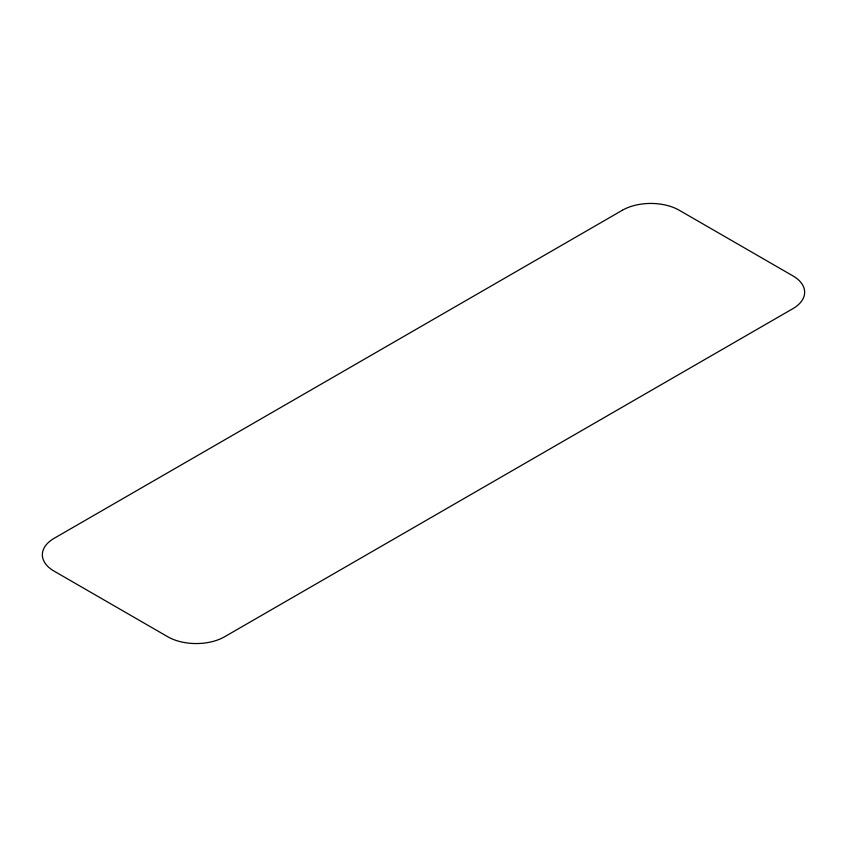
<?xml version="1.0" encoding="UTF-8"?>
<svg xmlns="http://www.w3.org/2000/svg" width="847" height="847" viewBox="0 0 847 847"><rect width="100%" height="100%" fill="white"/><g stroke="black" fill="none" stroke-linecap="round" stroke-linejoin="round"><path stroke-width="1.27" d="M622.397 210.236L54.123 538.332A40.18 23.197 0 0 0 54.123 571.143L167.78 636.764A40.18 23.197 0 0 0 224.603 636.764L792.877 308.668A40.18 23.197 0 0 0 792.877 275.857L679.22 210.236A40.18 23.197 0 0 0 622.397 210.236"/></g></svg>
